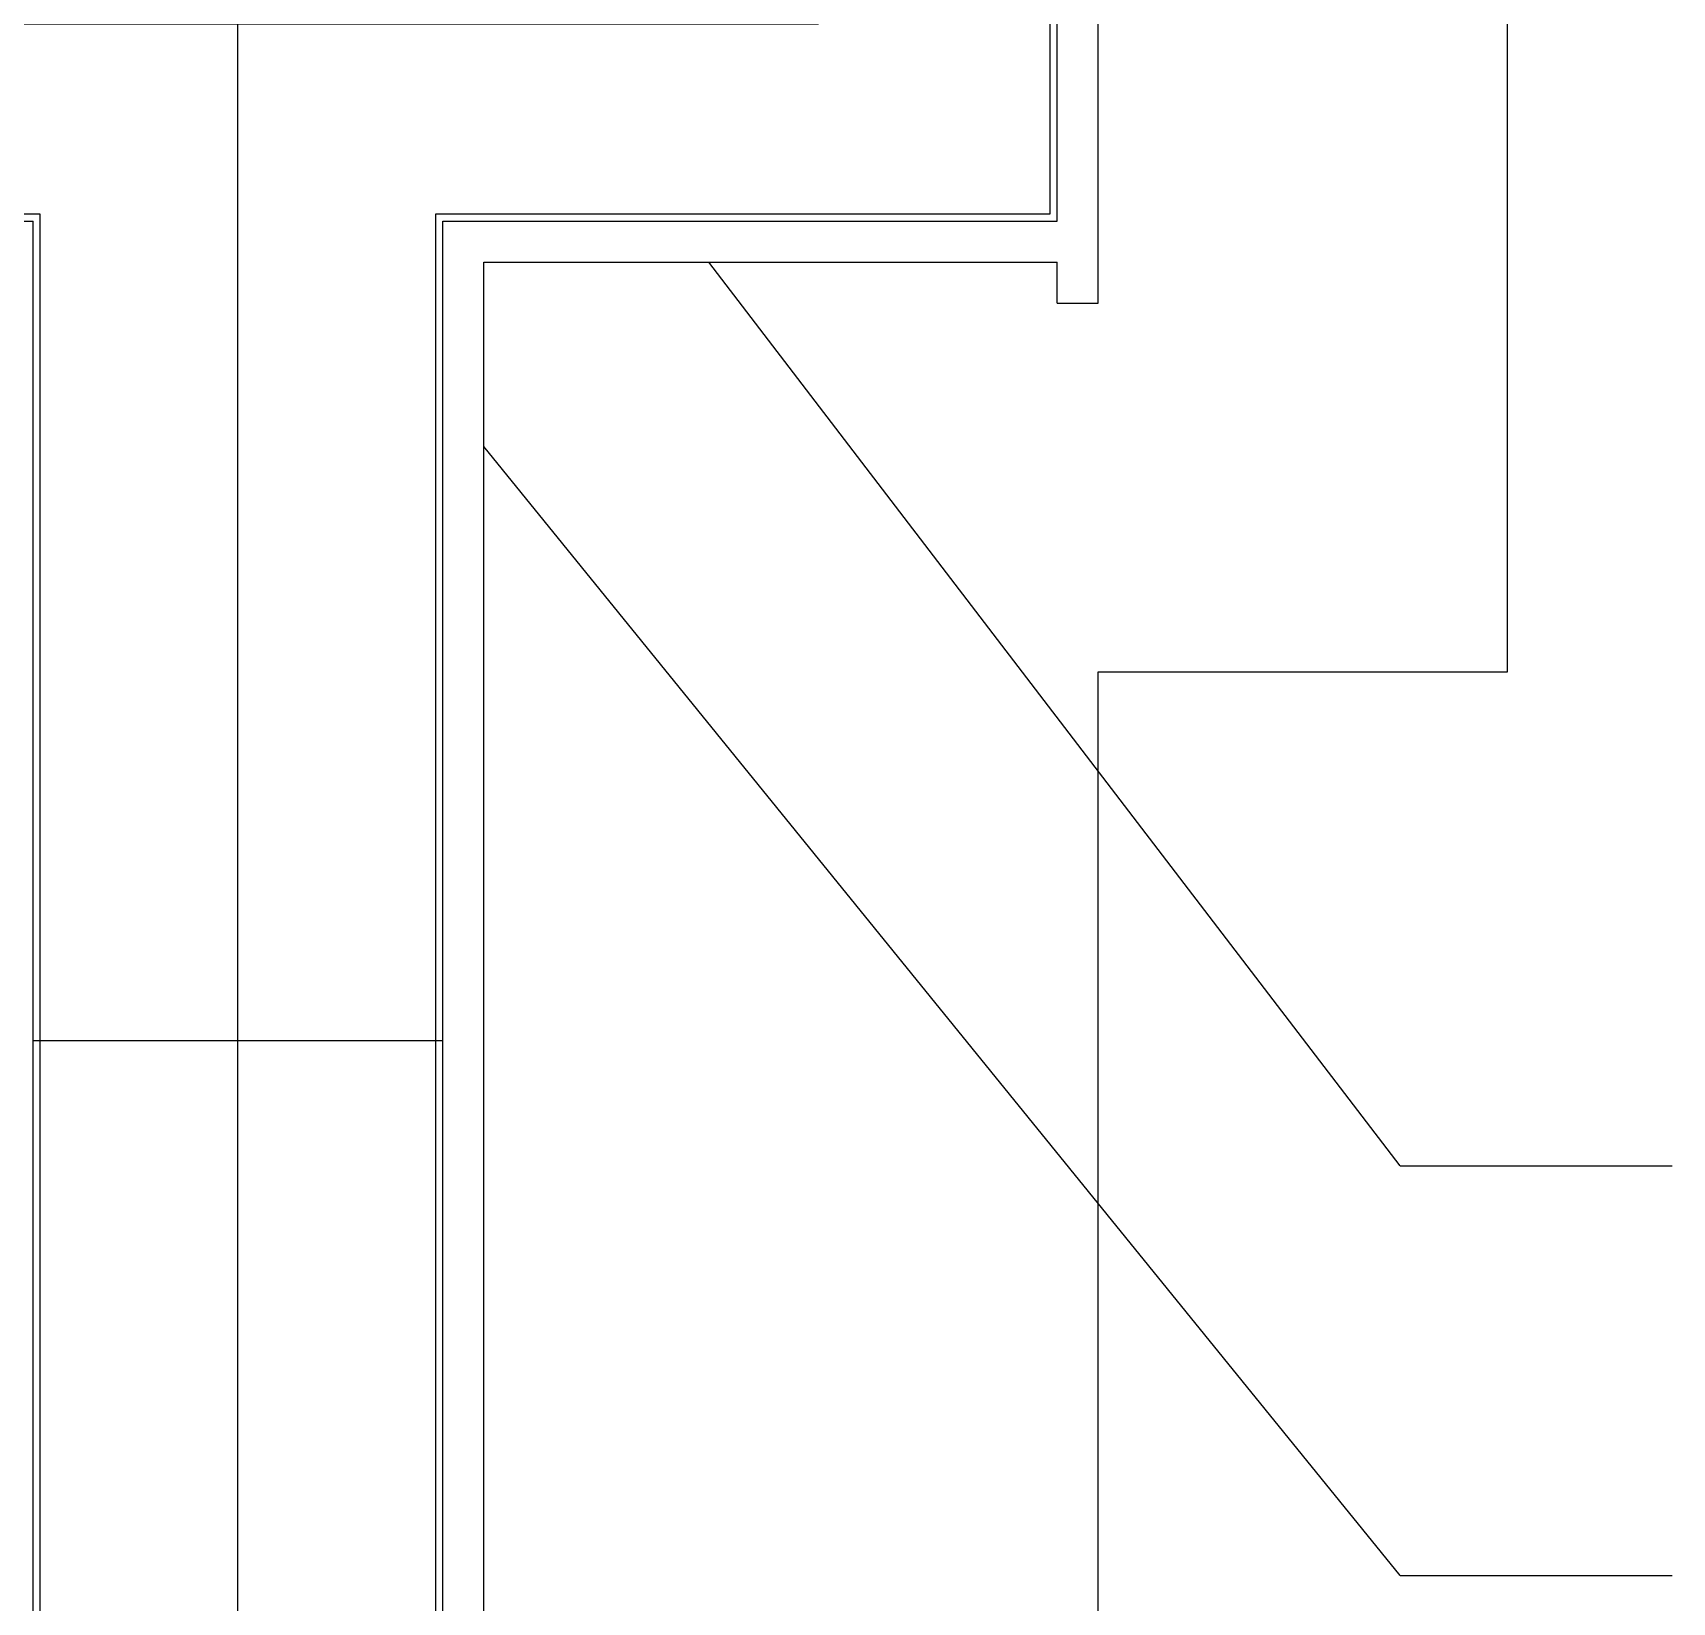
# Model space of a CAD drawing. Header units: metres. Extents: x -4212 to -933, y 7490 to 10270.
# Drawn here: x -3570 to -2770, y 8026 to 8792 of the extents above; entities that cross this region are included whole.
import ezdxf

# ---------------------------------------------------------------- set-up
doc = ezdxf.new("R2010")
doc.units = ezdxf.units.M
for name, color, linetype in [('LM', 141, 'Continuous'), ('PUB_WALL', 7, 'Continuous'), ('S_DOTE', 1, 'Continuous'), ('S_WALL', 254, 'Continuous')]:
    doc.layers.add(name, color=color, linetype=linetype)

msp = doc.modelspace()

# ---------------------------------------------------------------- hatches: boundary and pattern name
at = {"layer": 'LM'}
h = msp.add_hatch(dxfattribs=at)
h.set_pattern_fill('ANSI31', scale=400)
h.paths.add_polyline_path([(-3570, 8300), (-3570, 7914.79), (-3470, 7914.79), (-3470, 8300)])
h.paths.add_polyline_path([(-3470, 7914.79), (-3370, 7914.79), (-3370, 8300), (-3470, 8300)])

# ---------------------------------------------------------------- linework, layer by layer
for p, q in [((-2850, 8480), (-2850, 8904.11)), ((-3050, 8680), (-3050, 8804.11)), ((-3050, 8660), (-3050, 8784.11)), ((-3350, 7914.79), (-3350, 8680)), ((-3350, 8680), (-3070, 8680)), ((-2902.5, 8238.7), (-3240, 8680)), ((-3070, 8660), (-3070, 8680)), ((-3070, 8660), (-3050, 8660)), ((-2902.5, 8038.7), (-3350, 8590)), ((-3050, 8480), (-2850, 8480)), ((-3050, 7914.79), (-3050, 8480)), ((-2902.5, 8238.7), (-2769.65, 8238.7)), ((-2902.5, 8038.7), (-2769.65, 8038.7))]:
    msp.add_line(p, q, dxfattribs=at)
at = {"layer": 'PUB_WALL'}
for points in [[(-4048.73, 8796.5), (-3186.5, 8796.5), (-3186.5, 8847.39), (-3466.5, 9500.72), (-3466.5, 9596.5), (-3373.5, 9596.5), (-3373.5, 9499.28), (-3073.5, 8799.28), (-3073.5, 8703.5), (-3373.5, 8703.5), (-3373.5, 7914.79)], [(-3566.5, 7914.79), (-3566.5, 8703.5), (-4048.73, 8703.5)], [(-3570, 8300), (-3370, 8300)]]:
    msp.add_lwpolyline(points, dxfattribs=at)
at = {"layer": 'S_DOTE'}
msp.add_line((-3470, 7490), (-3470, 9860), dxfattribs=at)
at = {"layer": 'S_WALL'}
for p, q in [((-3070, 8700), (-3070, 8800)), ((-4048.73, 8700), (-3570, 8700)), ((-3570, 7914.79), (-3570, 8700)), ((-3370, 8700), (-3070, 8700)), ((-3370, 7914.79), (-3370, 8700)), ((-3570, 8300), (-3370, 8300))]:
    msp.add_line(p, q, dxfattribs=at)

doc.saveas('drawing.dxf')
